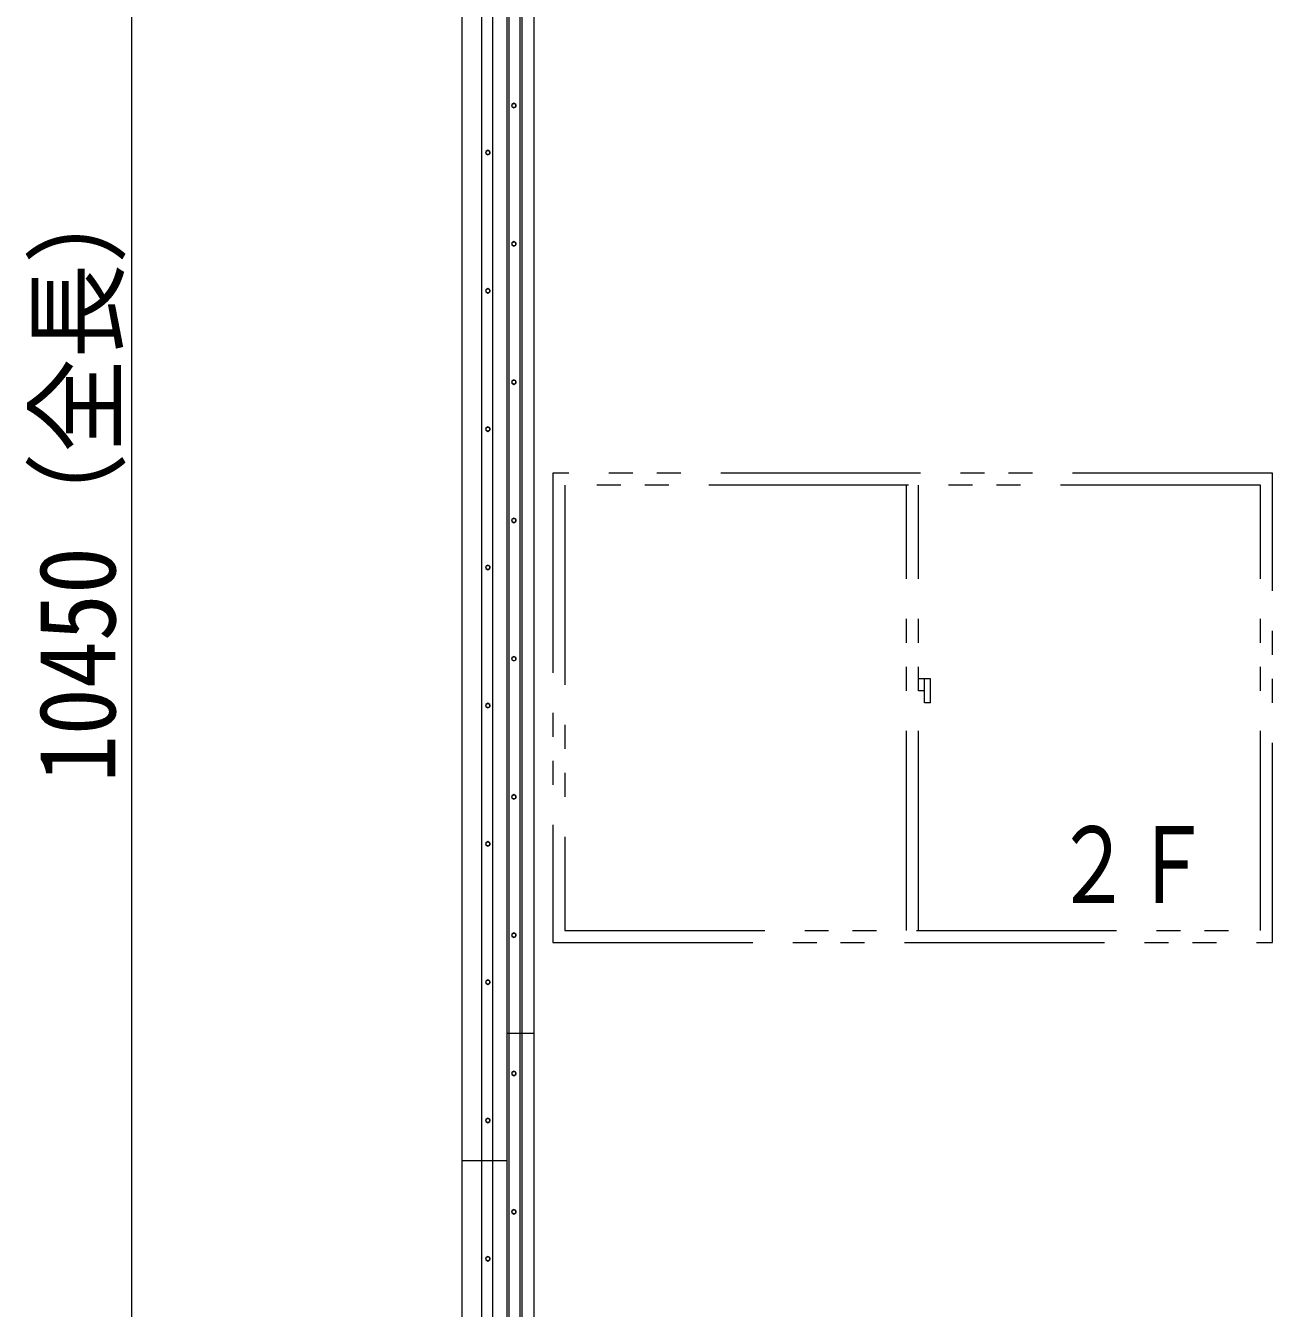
# Model space of a CAD drawing. Units: millimetres, scale not verified. Extents: x -20007 to 19993, y -13850 to 13850.
# Drawn here: x -1319 to 1800, y -4729 to -1520 of the extents above; entities that cross this region are included whole.
import ezdxf
from ezdxf.enums import TextEntityAlignment as Align

# ---------------------------------------------------------------- set-up
doc = ezdxf.new("R2010")
doc.units = ezdxf.units.MM
doc.header["$LTSCALE"] = 100
doc.linetypes.add('DOUBLE_CHAIN1', pattern=[8.8, 5, -1, 0.6, -0.6, 0.6, -1])
for name, color, linetype, lineweight in [('0-7_下部ユニット', 7, 'Continuous', 9), ('0-9_TEXT', 7, 'Continuous', 9), ('0-D_Defpoints', 7, 'Continuous', 9), ('1-0_窓', 2, 'DOUBLE_CHAIN1', 9), ('1-1_中間ユニット', 6, 'Continuous', 9), ('1-5_SUNPO', 3, 'Continuous', 9)]:
    doc.layers.add(name, color=color, linetype=linetype, lineweight=lineweight)
doc.styles.add('ＭＳ ゴシック', font='')
doc.styles.get('ＭＳ ゴシック').set_extended_font_data('MS Gothic')

# ---------------------------------------------------------------- blocks, each defined once
blk = doc.blocks.new('Region640')
at = {"layer": '0-D_Defpoints'}
blk.add_circle((-97, -4487.7), 5, dxfattribs=at)
blk = doc.blocks.new('Region641')
at = {"layer": '0-D_Defpoints'}
blk.add_lwpolyline([(-92, -4490.6), (-92, -4484.8), (-97, -4481.9), (-102, -4484.8), (-102, -4490.6), (-97, -4493.5)], close=True, dxfattribs=at)
blk = doc.blocks.new('Region644')
at = {"layer": '0-D_Defpoints'}
blk.add_circle((-162.3, -4605.2), 5, dxfattribs=at)
blk = doc.blocks.new('Region645')
at = {"layer": '0-D_Defpoints'}
blk.add_lwpolyline([(-167.3, -4602.3), (-167.3, -4608.1), (-162.3, -4611), (-157.3, -4608.1), (-157.3, -4602.3), (-162.3, -4599.4)], close=True, dxfattribs=at)
blk = doc.blocks.new('Region660')
at = {"layer": '0-D_Defpoints'}
blk.add_lwpolyline([(-92, -3452.6), (-92, -3446.8), (-97, -3443.9), (-102, -3446.8), (-102, -3452.6), (-97, -3455.5)], close=True, dxfattribs=at)
blk = doc.blocks.new('Region661')
at = {"layer": '0-D_Defpoints'}
blk.add_circle((-97, -3449.7), 5, dxfattribs=at)
blk = doc.blocks.new('Region662')
at = {"layer": '0-D_Defpoints'}
blk.add_circle((-162.3, -3567.2), 5, dxfattribs=at)
blk = doc.blocks.new('Region663')
at = {"layer": '0-D_Defpoints'}
blk.add_lwpolyline([(-167.3, -3564.3), (-167.3, -3570.1), (-162.3, -3573), (-157.3, -3570.1), (-157.3, -3564.3), (-162.3, -3561.4)], close=True, dxfattribs=at)
blk = doc.blocks.new('Region664')
at = {"layer": '0-D_Defpoints'}
blk.add_circle((-97, -3795.7), 5, dxfattribs=at)
blk = doc.blocks.new('Region665')
at = {"layer": '0-D_Defpoints'}
blk.add_lwpolyline([(-92, -3798.6), (-92, -3792.8), (-97, -3789.9), (-102, -3792.8), (-102, -3798.6), (-97, -3801.5)], close=True, dxfattribs=at)
blk = doc.blocks.new('Region666')
at = {"layer": '0-D_Defpoints'}
blk.add_lwpolyline([(-167.3, -3910.3), (-167.3, -3916.1), (-162.3, -3919), (-157.3, -3916.1), (-157.3, -3910.3), (-162.3, -3907.4)], close=True, dxfattribs=at)
blk = doc.blocks.new('Region667')
at = {"layer": '0-D_Defpoints'}
blk.add_circle((-162.3, -3913.2), 5, dxfattribs=at)
blk = doc.blocks.new('Region668')
at = {"layer": '0-D_Defpoints'}
blk.add_lwpolyline([(-92, -4144.6), (-92, -4138.8), (-97, -4135.9), (-102, -4138.8), (-102, -4144.6), (-97, -4147.5)], close=True, dxfattribs=at)
blk = doc.blocks.new('Region669')
at = {"layer": '0-D_Defpoints'}
blk.add_circle((-97, -4141.7), 5, dxfattribs=at)
blk = doc.blocks.new('Region670')
at = {"layer": '0-D_Defpoints'}
blk.add_circle((-162.3, -4259.2), 5, dxfattribs=at)
blk = doc.blocks.new('Region671')
at = {"layer": '0-D_Defpoints'}
blk.add_lwpolyline([(-167.3, -4256.3), (-167.3, -4262.1), (-162.3, -4265), (-157.3, -4262.1), (-157.3, -4256.3), (-162.3, -4253.4)], close=True, dxfattribs=at)
blk = doc.blocks.new('Region672')
at = {"layer": '0-D_Defpoints'}
blk.add_lwpolyline([(-167.3, -3218.3), (-167.3, -3224.1), (-162.3, -3227), (-157.3, -3224.1), (-157.3, -3218.3), (-162.3, -3215.4)], close=True, dxfattribs=at)
blk = doc.blocks.new('Region673')
at = {"layer": '0-D_Defpoints'}
blk.add_circle((-162.3, -3221.2), 5, dxfattribs=at)
blk = doc.blocks.new('Region674')
at = {"layer": '0-D_Defpoints'}
blk.add_circle((-162.3, -1837.2), 5, dxfattribs=at)
blk = doc.blocks.new('Region675')
at = {"layer": '0-D_Defpoints'}
blk.add_lwpolyline([(-167.3, -1834.3), (-167.3, -1840.1), (-162.3, -1843), (-157.3, -1840.1), (-157.3, -1834.3), (-162.3, -1831.4)], close=True, dxfattribs=at)
blk = doc.blocks.new('Region676')
at = {"layer": '0-D_Defpoints'}
blk.add_lwpolyline([(-92, -2068.6), (-92, -2062.8), (-97, -2059.9), (-102, -2062.8), (-102, -2068.6), (-97, -2071.5)], close=True, dxfattribs=at)
blk = doc.blocks.new('Region677')
at = {"layer": '0-D_Defpoints'}
blk.add_circle((-97, -2065.7), 5, dxfattribs=at)
blk = doc.blocks.new('Region678')
at = {"layer": '0-D_Defpoints'}
blk.add_circle((-162.3, -2183.2), 5, dxfattribs=at)
blk = doc.blocks.new('Region679')
at = {"layer": '0-D_Defpoints'}
blk.add_lwpolyline([(-167.3, -2180.3), (-167.3, -2186.1), (-162.3, -2189), (-157.3, -2186.1), (-157.3, -2180.3), (-162.3, -2177.4)], close=True, dxfattribs=at)
blk = doc.blocks.new('Region680')
at = {"layer": '0-D_Defpoints'}
blk.add_lwpolyline([(-92, -2760.6), (-92, -2754.8), (-97, -2751.9), (-102, -2754.8), (-102, -2760.6), (-97, -2763.5)], close=True, dxfattribs=at)
blk = doc.blocks.new('Region681')
at = {"layer": '0-D_Defpoints'}
blk.add_circle((-97, -2757.7), 5, dxfattribs=at)
blk = doc.blocks.new('Region682')
at = {"layer": '0-D_Defpoints'}
blk.add_circle((-97, -2411.7), 5, dxfattribs=at)
blk = doc.blocks.new('Region683')
at = {"layer": '0-D_Defpoints'}
blk.add_lwpolyline([(-92, -2414.6), (-92, -2408.8), (-97, -2405.9), (-102, -2408.8), (-102, -2414.6), (-97, -2417.5)], close=True, dxfattribs=at)
blk = doc.blocks.new('Region684')
at = {"layer": '0-D_Defpoints'}
blk.add_lwpolyline([(-167.3, -2526.3), (-167.3, -2532.1), (-162.3, -2535), (-157.3, -2532.1), (-157.3, -2526.3), (-162.3, -2523.4)], close=True, dxfattribs=at)
blk = doc.blocks.new('Region685')
at = {"layer": '0-D_Defpoints'}
blk.add_circle((-162.3, -2529.2), 5, dxfattribs=at)
blk = doc.blocks.new('Region686')
at = {"layer": '0-D_Defpoints'}
blk.add_circle((-97, -3103.7), 5, dxfattribs=at)
blk = doc.blocks.new('Region687')
at = {"layer": '0-D_Defpoints'}
blk.add_lwpolyline([(-92, -3106.6), (-92, -3100.8), (-97, -3097.9), (-102, -3100.8), (-102, -3106.6), (-97, -3109.5)], close=True, dxfattribs=at)
blk = doc.blocks.new('Region688')
at = {"layer": '0-D_Defpoints'}
blk.add_circle((-162.3, -2875.2), 5, dxfattribs=at)
blk = doc.blocks.new('Region689')
at = {"layer": '0-D_Defpoints'}
blk.add_lwpolyline([(-167.3, -2872.3), (-167.3, -2878.1), (-162.3, -2881), (-157.3, -2878.1), (-157.3, -2872.3), (-162.3, -2869.4)], close=True, dxfattribs=at)
blk = doc.blocks.new('Region700')
at = {"layer": '0-D_Defpoints'}
blk.add_circle((-97, -1719.7), 5, dxfattribs=at)
blk = doc.blocks.new('Region701')
at = {"layer": '0-D_Defpoints'}
blk.add_lwpolyline([(-92, -1722.6), (-92, -1716.8), (-97, -1713.9), (-102, -1716.8), (-102, -1722.6), (-97, -1725.5)], close=True, dxfattribs=at)

msp = doc.modelspace()

# ---------------------------------------------------------------- linework, layer by layer
at = {"layer": '0-7_下部ユニット'}
for p, q in [((-114.5, -4041.7), (-114.5, -6971.7)), ((-47, -4041.7), (-114.5, -4041.7)), ((-47, -4041.7), (-114.5, -4041.7)), ((-109.5, -4041.7), (-109.5, -6971.7)), ((-82, -4041.7), (-82, -6971.7)), ((-77, -4041.7), (-77, -6971.7)), ((-47, -4041.7), (-47, -7016.7)), ((-226.5, -7480.2), (-226.5, -4359.2)), ((-226.5, -4359.2), (-114.5, -4359.2)), ((-226.5, -4359.2), (-114.5, -4359.2)), ((-177.3, -7435.2), (-177.3, -4359.2)), ((-149.8, -7435.2), (-149.8, -4359.2)), ((-114.5, -4359.2), (-114.5, -7480.2))]:
    msp.add_line(p, q, dxfattribs=at)
at = {"layer": '1-0_窓'}
for p, q in [((0.3, -2639.2), (0.3, -3814.2)), ((1800.3, -2639.2), (0.3, -2639.2)), ((1800.3, -3814.2), (1800.3, -2639.2)), ((30.3, -2669.2), (30.3, -3784.2)), ((1770.3, -2669.2), (30.3, -2669.2)), ((885.3, -3784.2), (885.3, -2669.2)), ((915.3, -3784.2), (915.3, -2669.2)), ((1770.3, -3784.2), (1770.3, -2669.2)), ((945.3, -3154.2), (915.3, -3154.2)), ((945.3, -3214.2), (945.3, -3154.2)), ((930.3, -3184.2), (915.3, -3184.2)), ((30.3, -3784.2), (1770.3, -3784.2)), ((0.3, -3814.2), (1800.3, -3814.2))]:
    msp.add_line(p, q, dxfattribs=at)
msp.add_lwpolyline([(945.3, -3214.2), (930.3, -3214.2), (930.3, -3154.2)], dxfattribs=at)
at = {"layer": '1-1_中間ユニット'}
for p, q in [((-114.5, -581.7), (-114.5, -4041.7)), ((-109.5, -581.7), (-109.5, -4041.7)), ((-82, -581.7), (-82, -4041.7)), ((-77, -581.7), (-77, -4041.7)), ((-47, -581.7), (-47, -4041.7)), ((-226.5, -4359.2), (-226.5, -899.2)), ((-177.3, -4359.2), (-177.3, -899.2)), ((-149.8, -4359.2), (-149.8, -899.2)), ((-114.5, -899.2), (-114.5, -4359.2))]:
    msp.add_line(p, q, dxfattribs=at)
at = {"layer": '1-5_SUNPO'}
msp.add_line((-1053.4, -7714.2), (-1053.4, 2335.3), dxfattribs=at)

# ---------------------------------------------------------------- block references
at = {"layer": '0-D_Defpoints'}
for name in ['Region701', 'Region700', 'Region675', 'Region674', 'Region676', 'Region677', 'Region679', 'Region678', 'Region683', 'Region682', 'Region684', 'Region685', 'Region680', 'Region681', 'Region689', 'Region688', 'Region687', 'Region686', 'Region672', 'Region673', 'Region660', 'Region661', 'Region663', 'Region662', 'Region665', 'Region664', 'Region666', 'Region667', 'Region668', 'Region669', 'Region671', 'Region670', 'Region641', 'Region640', 'Region645', 'Region644']:
    msp.add_blockref(name, (0, 0), dxfattribs=at)

# ---------------------------------------------------------------- texts
at = {"layer": '0-9_TEXT', "style": 'ＭＳ ゴシック', "width": 0.75}
msp.add_text('２Ｆ', height=192.1, dxfattribs=at).set_placement((1253.5, -3773), align=Align.BOTTOM_LEFT)
at = {"layer": '1-5_SUNPO', "color": 7, "style": 'ＭＳ ゴシック', "width": 0.9}
msp.add_text('10450（全長）', height=192.4, rotation=90, dxfattribs=at).set_placement((-1036.3, -3413.2), align=Align.BOTTOM_LEFT)

doc.saveas('drawing.dxf')
